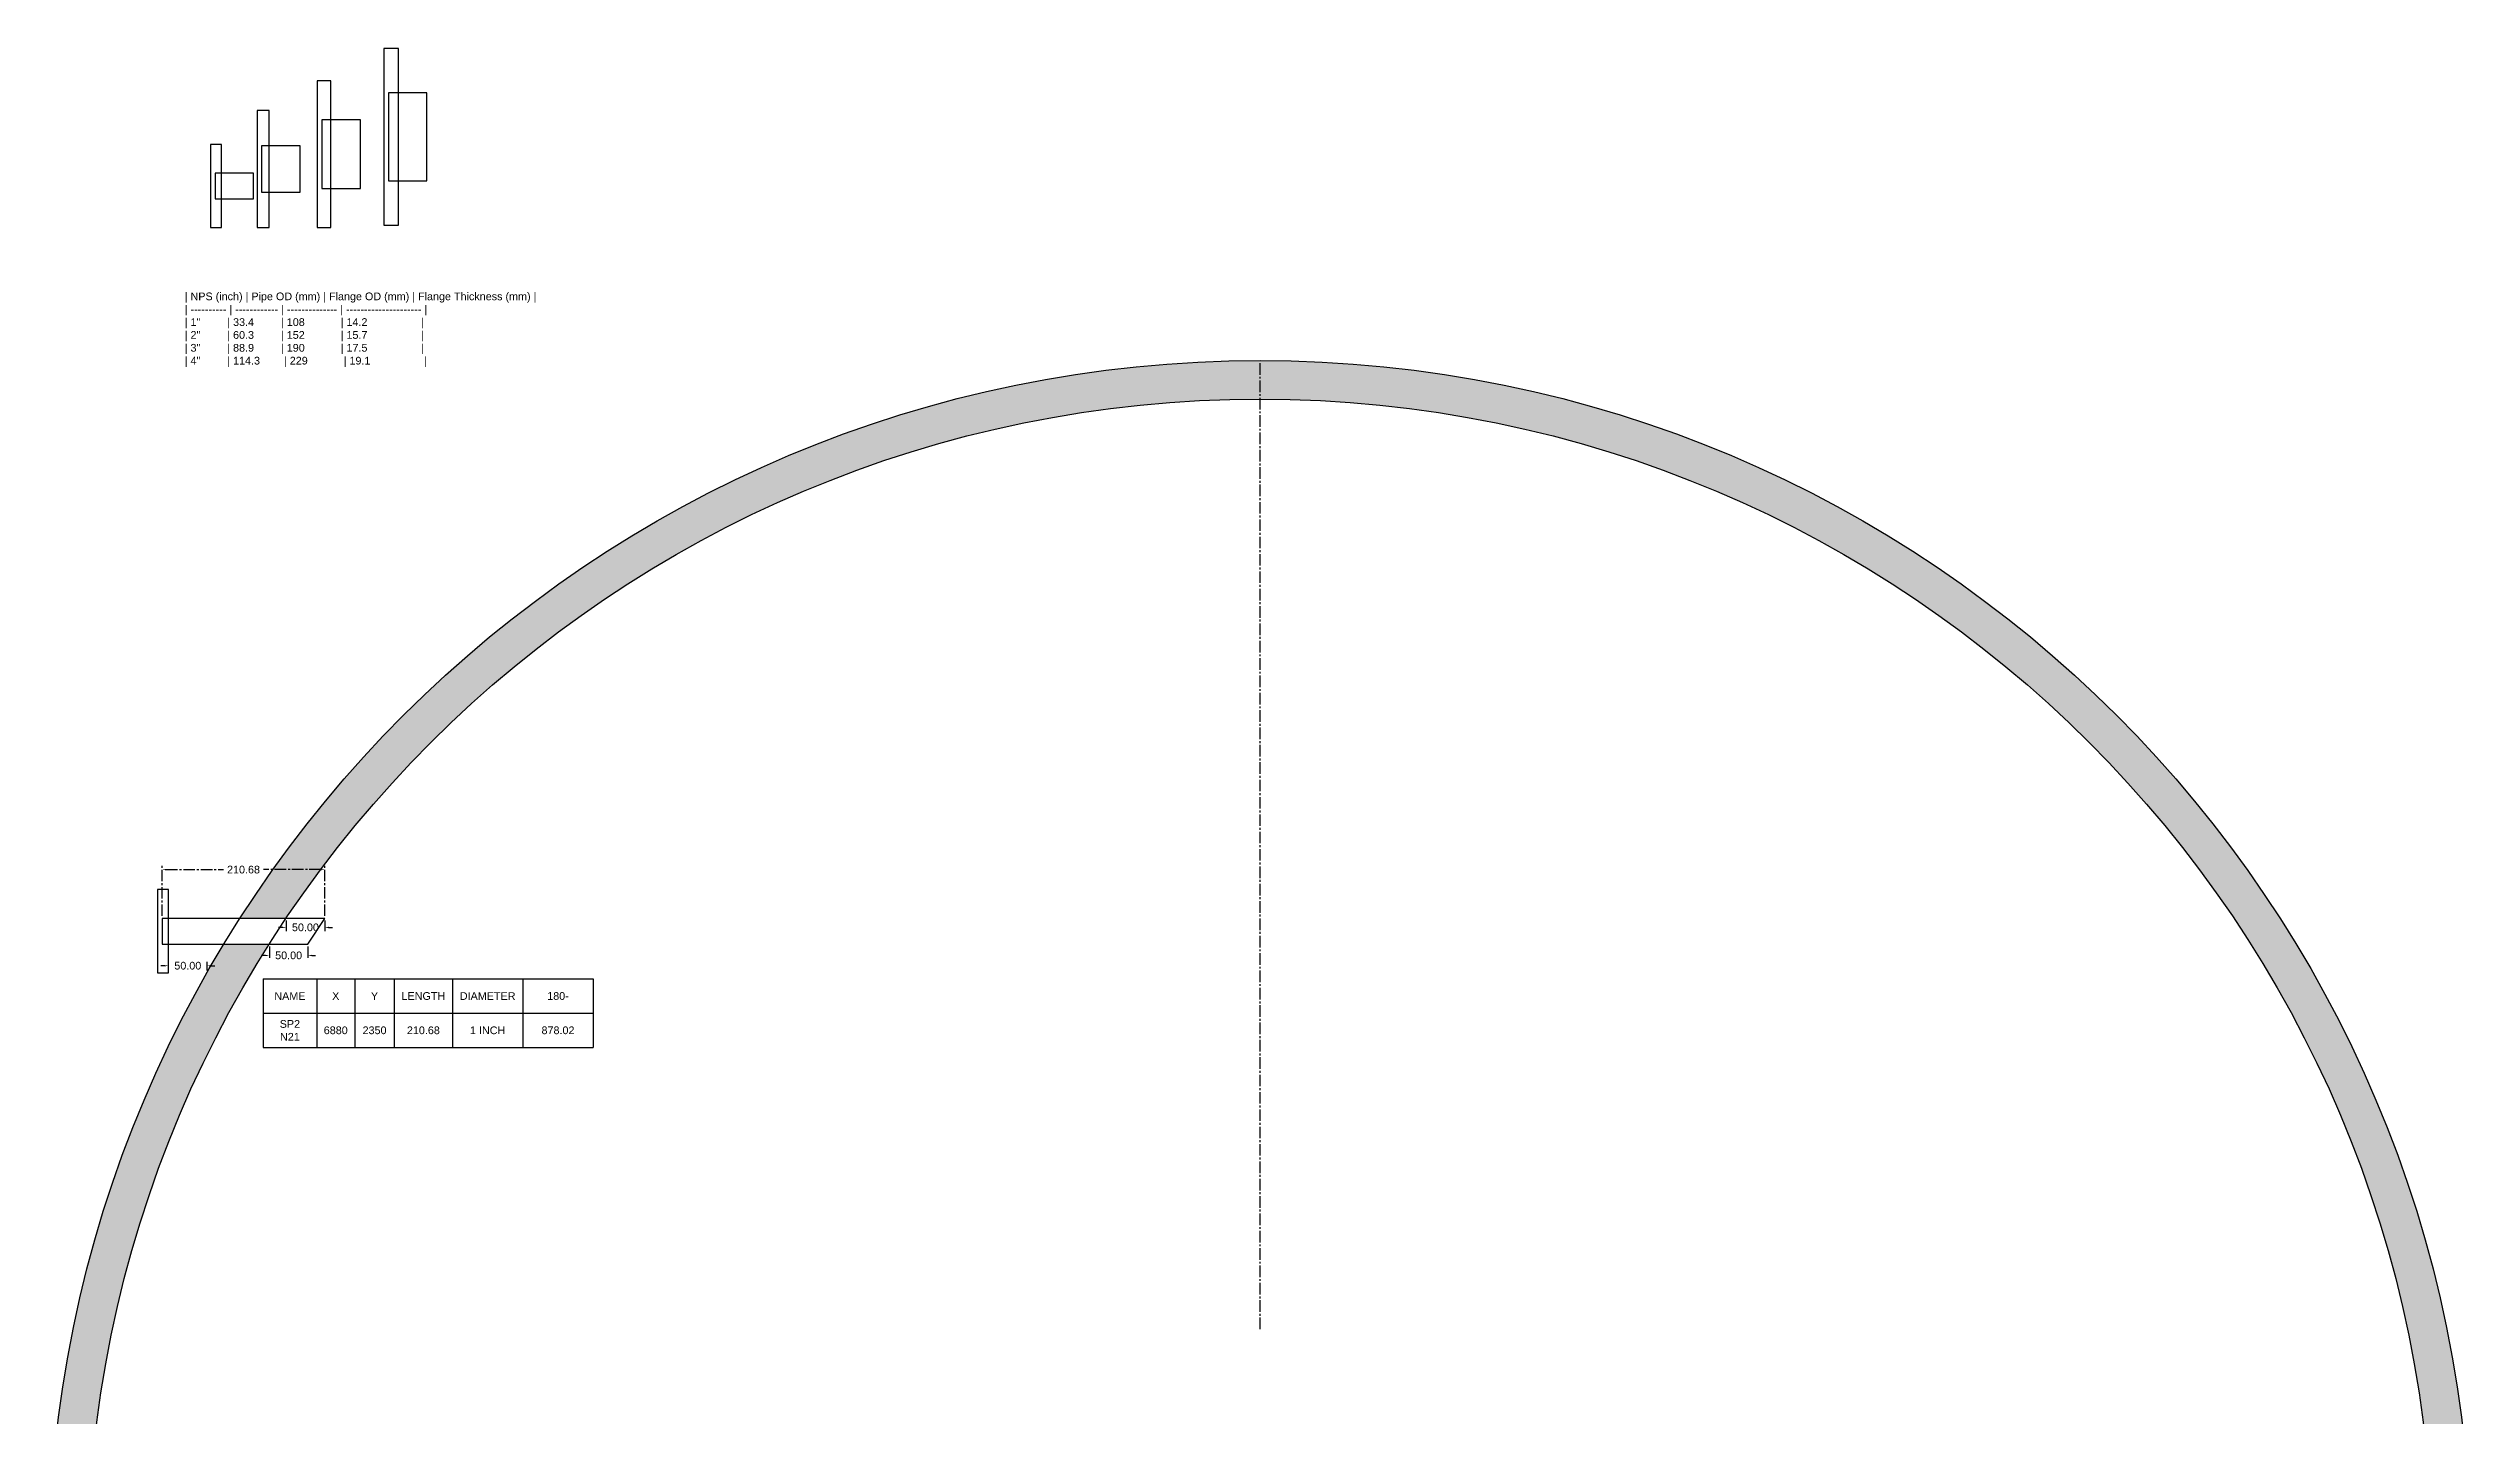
# Model space of a CAD drawing. Header units: millimetres. Extents: x 1251 to 7736, y 18 to 3563.
# Drawn here: x 1251 to 4392, y 1790 to 3563 of the extents above; entities that cross this region are included whole.
import ezdxf

# ---------------------------------------------------------------- set-up
doc = ezdxf.new("R2010")
doc.units = ezdxf.units.MM
doc.header["$LTSCALE"] = 20
doc.header["$MEASUREMENT"] = 0
doc.linetypes.add('CENTER2', pattern=[1.125, 0.75, -0.125, 0.125, -0.125])
doc.layers.get('Defpoints').update_dxf_attribs({"color": 10})
doc.styles.get("Standard").update_dxf_attribs({"font": 'arial.ttf', "height": 10})
doc.dimstyles.get("Standard").update_dxf_attribs({"dimtxt": 10, "dimasz": 5, "dimexe": 5, "dimexo": 3, "dimgap": 5, "dimtad": 0, "dimtih": 1, "dimtoh": 1, "dimzin": 0, "dimdsep": 46, "dimtxsty": 'Standard', "dimcen": -0.09, "dimclrd": 7, "dimclre": 7, "dimclrt": 7, "dimadec": 1, "dimazin": 0, "dimtfac": 1, "dimtofl": 0, "dimtmove": 0, "dimatfit": 3, "dimfxl": 1, "dimtolj": 1, "dimtzin": 0, "dimlwd": 25, "dimlwe": 25, "dimarcsym": 0})

# ---------------------------------------------------------------- blocks, each defined once
blk = doc.blocks.new('*T1')
at = {"color": 0, "linetype": 'ByBlock', "lineweight": -2, "transparency": 16777216}
for p, q in [((0, 0), (427.9, 0)), ((0, 0), (0, -89)), ((69.4, 0), (69.4, -89)), ((118.9, 0), (118.9, -89)), ((170, 0), (170, -89)), ((245.4, 0), (245.4, -89)), ((336.6, 0), (336.6, -89)), ((427.9, 0), (427.9, -89)), ((0, -44.5), (427.9, -44.5)), ((0, -89), (427.9, -89))]:
    blk.add_line(p, q, dxfattribs=at)
at = {"color": 0, "transparency": 16777216, "char_height": 10, "attachment_point": 5}
for s, insert, width in [('NAME', (34.7, -22.2), 69.266), ('X', (94.1, -22.2), 49.392), ('Y', (144.4, -22.2), 50.945), ('LENGTH', (207.7, -22.2), 75.34), ('DIAMETER', (291, -22.2), 91.096), ('180-', (382.2, -22.2), 91.096), ('SP2\\PN21', (34.7, -66.7), 69.266), ('6880', (94.1, -66.7), 49.392), ('2350', (144.4, -66.7), 50.945), ('210.68', (207.7, -66.7), 75.34), ('1 INCH', (291, -66.7), 91.096), ('878.02', (382.2, -66.7), 91.096)]:
    blk.add_mtext(s, dxfattribs=dict(at, insert=insert, width=width))
blk = doc.blocks.new('*U2')
at = {"color": 0, "linetype": 'CENTER2', "transparency": 16777216}
for p, q in [((0, 314), (0, 1570.12)), ((-1570.12, 0), (-314, 0)), ((314, 0), (1570.12, 0)), ((0, -1570.12), (0, -314))]:
    blk.add_line(p, q, dxfattribs=at)
at = {"color": 0, "linetype": 'Continuous', "transparency": 16777216}
for p, q in [((0, -157), (0, 157)), ((-157, 0), (157, 0))]:
    blk.add_line(p, q, dxfattribs=at)
blk = doc.blocks.new('*D3')
at = {"color": 7, "linetype": 'CENTER2', "lineweight": 25, "transparency": 16777216}
for p, q in [((1401.5, 2373.7), (1396.5, 2373.7)), ((1406.5, 2367.5), (1406.5, 2378.7)), ((1456.5, 2367.5), (1456.5, 2378.7)), ((1461.5, 2373.7), (1466.5, 2373.7))]:
    blk.add_line(p, q, dxfattribs=at)
at = {"color": 7, "transparency": 16777216}
for points in [[(1401.5, 2374.5), (1401.5, 2372.8), (1406.5, 2373.7)], [(1461.5, 2374.5), (1461.5, 2372.8), (1456.5, 2373.7)]]:
    blk.add_solid(points, dxfattribs=at)
at = {"layer": 'Defpoints', "color": 0, "transparency": 16777216}
for p in [(1406.5, 2364.5), (1456.5, 2373.7), (1456.5, 2364.5)]:
    blk.add_point(p, dxfattribs=at)
at = {"color": 7, "transparency": 16777216, "insert": (1431.5, 2373.7), "char_height": 10, "attachment_point": 5}
blk.add_mtext('\\A1;50.00', dxfattribs=at)
blk = doc.blocks.new('*D4')
at = {"color": 7, "linetype": 'CENTER2', "lineweight": 25, "transparency": 16777216}
for p, q in [((1537.2, 2398.8), (1537.2, 2382.1)), ((1587.2, 2398.8), (1587.2, 2382.1)), ((1532.2, 2387.1), (1527.2, 2387.1)), ((1592.2, 2387.1), (1597.2, 2387.1))]:
    blk.add_line(p, q, dxfattribs=at)
at = {"color": 7, "transparency": 16777216}
for points in [[(1532.2, 2387.9), (1532.2, 2386.2), (1537.2, 2387.1)], [(1592.2, 2387.9), (1592.2, 2386.2), (1587.2, 2387.1)]]:
    blk.add_solid(points, dxfattribs=at)
at = {"layer": 'Defpoints', "color": 0, "transparency": 16777216}
for p in [(1537.2, 2401.8), (1587.2, 2401.8), (1587.2, 2387.1)]:
    blk.add_point(p, dxfattribs=at)
at = {"color": 7, "transparency": 16777216, "insert": (1562.2, 2387.1), "char_height": 10, "attachment_point": 5}
blk.add_mtext('\\A1;50.00', dxfattribs=at)
blk = doc.blocks.new('*D5')
at = {"color": 7, "linetype": 'CENTER2', "lineweight": 25, "transparency": 16777216}
for p, q in [((1554, 2423.4), (1549, 2423.4)), ((1559, 2432.2), (1559, 2418.4)), ((1609, 2432.2), (1609, 2418.4)), ((1614, 2423.4), (1619, 2423.4))]:
    blk.add_line(p, q, dxfattribs=at)
at = {"color": 7, "transparency": 16777216}
for points in [[(1554, 2424.3), (1554, 2422.6), (1559, 2423.4)], [(1614, 2424.3), (1614, 2422.6), (1609, 2423.4)]]:
    blk.add_solid(points, dxfattribs=at)
at = {"layer": 'Defpoints', "color": 0, "transparency": 16777216}
for p in [(1559, 2435.2), (1609, 2435.2), (1609, 2423.4)]:
    blk.add_point(p, dxfattribs=at)
at = {"color": 7, "transparency": 16777216, "insert": (1584, 2423.4), "char_height": 10, "attachment_point": 5}
blk.add_mtext('\\A1;50.00', dxfattribs=at)
blk = doc.blocks.new('*D6')
at = {"color": 7, "linetype": 'CENTER2', "lineweight": 25, "transparency": 16777216}
for p, q in [((1398.3, 2438.2), (1398.3, 2503.3)), ((1403.3, 2498.3), (1477.8, 2498.3)), ((1604, 2498.3), (1529.5, 2498.3)), ((1609, 2438.2), (1609, 2503.3))]:
    blk.add_line(p, q, dxfattribs=at)
at = {"color": 7, "transparency": 16777216}
for points in [[(1403.3, 2499.1), (1403.3, 2497.4), (1398.3, 2498.3)], [(1604, 2499.1), (1604, 2497.4), (1609, 2498.3)]]:
    blk.add_solid(points, dxfattribs=at)
at = {"layer": 'Defpoints', "color": 0, "transparency": 16777216}
for p in [(1398.3, 2498.3), (1398.3, 2435.2), (1609, 2435.2)]:
    blk.add_point(p, dxfattribs=at)
at = {"color": 7, "transparency": 16777216, "insert": (1503.7, 2498.3), "char_height": 10, "attachment_point": 5}
blk.add_mtext('\\A1;210.68', dxfattribs=at)

msp = doc.modelspace()

# ---------------------------------------------------------------- hatches: boundary and pattern name
h = msp.add_hatch()
h.set_pattern_fill('ANGLE', color=256, scale=30)
h.set_pattern_definition([(0, (0, 0), (0, 8.25), [6, -2.25]), (90, (0, 0), (-8.25, 5e-16), [6, -2.25])])
h.paths.add_polyline_path([(4341.349, 1588.45, -1), (1301.349, 1588.45, -1)], flags=16)
edge = h.paths.add_edge_path()
edge.add_line((1499.23, 2435.15), (1559.01, 2435.15))
edge.add_arc((2821.349, 1588.45), 1520, 146.148696, 147.651627)
edge.add_line((1537.237, 2401.75), (1478.425, 2401.75))
edge.add_arc((2821.349, 1588.45), 1570, 148.800103, 507.364044)

# ---------------------------------------------------------------- linework, layer by layer
for points in [[(1685.504, 3334.012), (1704.604, 3334.012), (1704.604, 3563.012), (1685.504, 3563.012)], [(1599.318, 3330.957), (1616.818, 3330.957), (1616.818, 3520.957), (1599.318, 3520.957)], [(1691.504, 3391.362), (1741.504, 3391.362), (1741.504, 3505.662), (1691.504, 3505.662)], [(1521.203, 3330.66), (1536.903, 3330.66), (1536.903, 3482.66), (1521.203, 3482.66)], [(1605.318, 3381.507), (1655.318, 3381.507), (1655.318, 3470.407), (1605.318, 3470.407)], [(1460.769, 3330.66), (1474.969, 3330.66), (1474.969, 3438.66), (1460.769, 3438.66)], [(1527.203, 3376.51), (1577.203, 3376.51), (1577.203, 3436.81), (1527.203, 3436.81)], [(1466.769, 3367.96), (1516.769, 3367.96), (1516.769, 3401.36), (1466.769, 3401.36)], [(1392.332, 2364.45), (1406.532, 2364.45), (1406.532, 2472.45), (1392.332, 2472.45)], [(1398.332, 2401.75), (1587.237, 2401.75), (1609.01, 2435.15), (1398.332, 2435.15)]]:
    msp.add_lwpolyline(points, close=True)
for radius in [1570, 1520]:
    msp.add_circle((2821.349, 1588.45), radius)

# ---------------------------------------------------------------- block references
at = {"linetype": 'CENTER2'}
msp.add_blockref('*U2', (2821.349, 1588.45), dxfattribs=at)
msp.add_blockref('*T1', (1529.163, 2356.611))

# ---------------------------------------------------------------- texts
at = {"insert": (1427.488, 3246.572), "char_height": 10, "width": 476.05252, "attachment_point": 1}
msp.add_mtext('| NPS (inch) | Pipe OD (mm) | Flange OD (mm) | Flange Thickness (mm) |\\P| ---------- | ------------ | -------------- | --------------------- |\\P| 1"         | 33.4         | 108            | 14.2                  |\\P| 2"         | 60.3         | 152            | 15.7                  |\\P| 3"         | 88.9         | 190            | 17.5                  |\\P| 4"         | 114.3        | 229            | 19.1                  |\\P', dxfattribs=at)

# ---------------------------------------------------------------- dimensions: what is measured, and where the dimension line sits
for base, p1, p2, picture, middle in [((1398.332, 2498.277), (1609.01, 2435.15), (1398.332, 2435.15), '*D6', (1503.671, 2498.277)), ((1609.01, 2423.426), (1559.01, 2435.15), (1609.01, 2435.15), '*D5', (1584.01, 2423.426)), ((1587.237, 2387.082), (1537.237, 2401.75), (1587.237, 2401.75), '*D4', (1562.237, 2387.082)), ((1456.532, 2373.669), (1406.532, 2364.45), (1456.532, 2364.45), '*D3', (1431.532, 2373.669))]:
    dim = msp.add_linear_dim(base=base, p1=p1, p2=p2, dimstyle='Standard')
    dim.commit()
    dim.dimension.update_dxf_attribs({"geometry": picture, "text_midpoint": middle})

doc.saveas('drawing.dxf')
